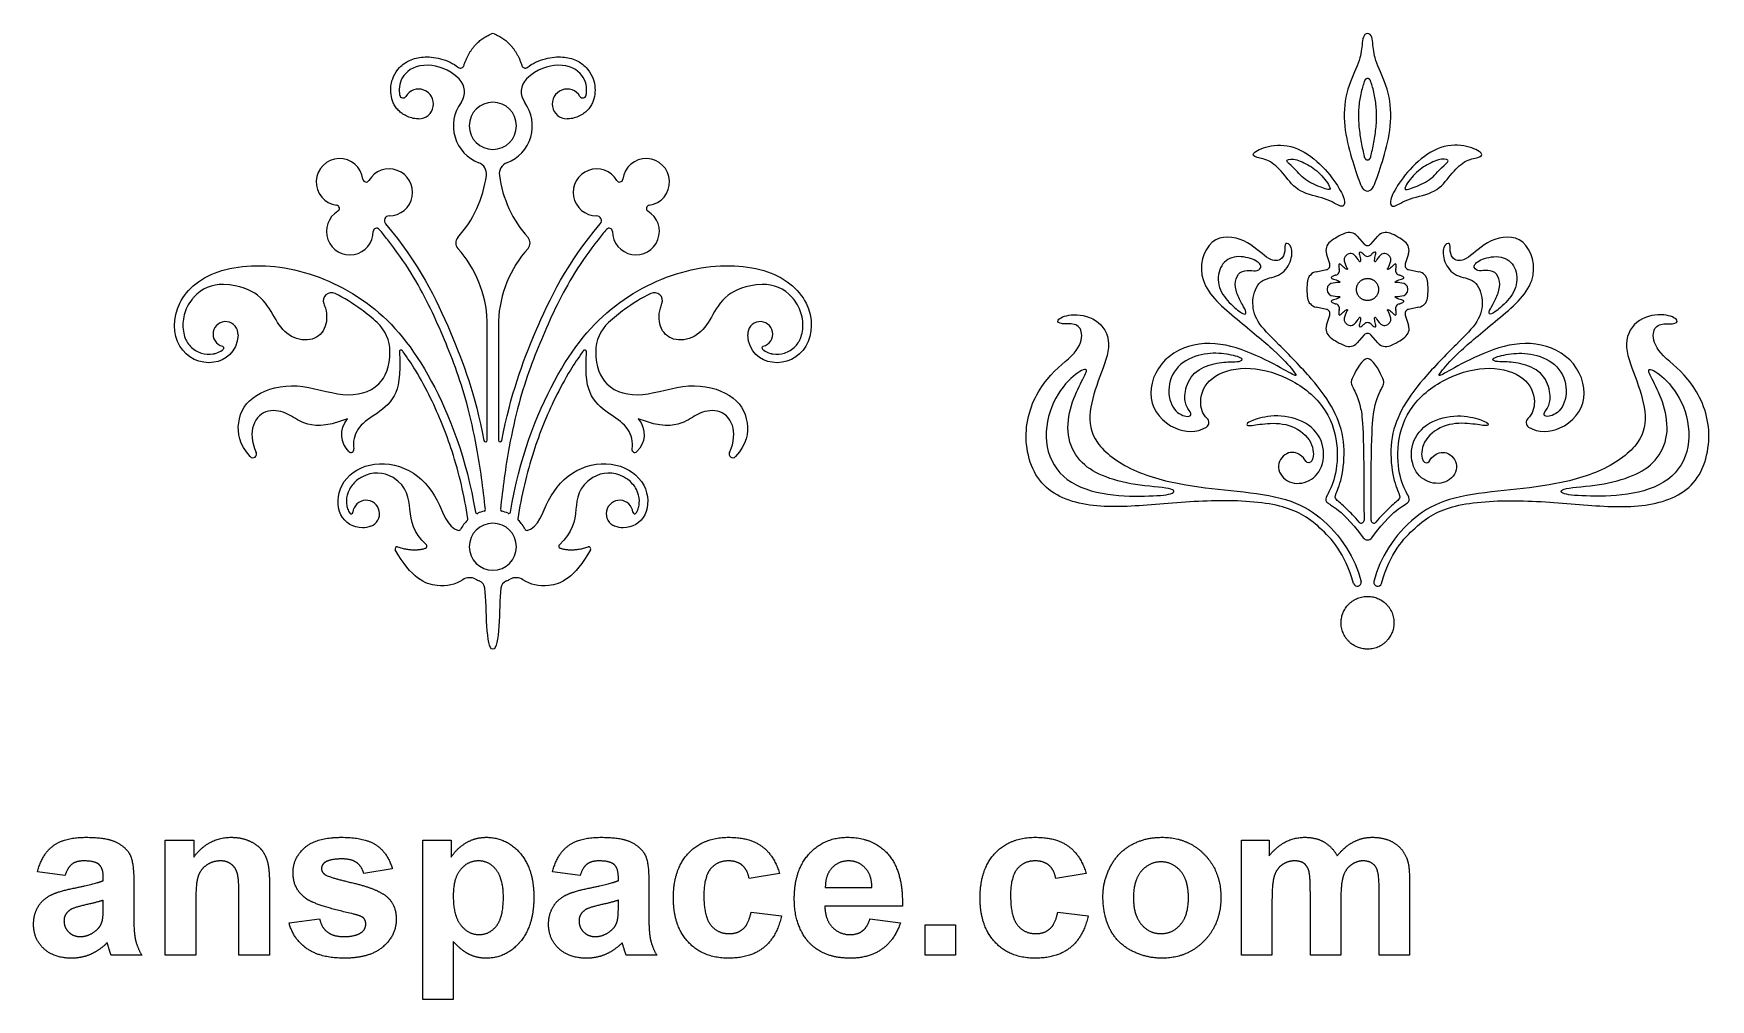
# Model space of a CAD drawing. Extents: x -103 to 101, y -110 to 99.
# Drawn here: x -0.6 to 52, y -110 to -79.7 of the extents above; entities that cross this region are included whole.
import ezdxf

# ---------------------------------------------------------------- set-up
doc = ezdxf.new("R2010")
doc.units = 0
doc.header["$MEASUREMENT"] = 0
doc.layers.add('LAYER_03', color=5, linetype='CONTINUOUS')

msp = doc.modelspace()

# ---------------------------------------------------------------- linework, layer by layer
at = {"layer": 'LAYER_03'}
for p, q in [((40.939, -86.046), (41.161, -86.296)), ((41.37, -86.296), (41.592, -86.046)), ((40.081, -86.919), (39.976, -86.602)), ((42.554, -86.602), (42.45, -86.919)), ((39.649, -87.168), (39.977, -87.1)), ((42.555, -87.1), (42.882, -87.168)), ((39.977, -88.348), (39.649, -88.28)), ((42.882, -88.28), (42.555, -88.348)), ((13.625, -92.458), (13.625, -88.713)), ((13.977, -88.713), (13.977, -92.458)), ((39.976, -88.846), (40.081, -88.528)), ((42.45, -88.528), (42.555, -88.846)), ((41.161, -89.152), (40.939, -89.401)), ((41.592, -89.401), (41.37, -89.152)), ((3.513, -108.633), (3.513, -105.022)), ((3.513, -105.022), (4.408, -105.022)), ((4.408, -105.022), (4.408, -105.549)), ((11.6, -110.022), (11.6, -105.022)), ((11.6, -105.022), (12.495, -105.022)), ((12.495, -105.022), (12.495, -105.549)), ((37.31, -108.633), (37.31, -105.022)), ((37.31, -105.022), (38.174, -105.022)), ((38.174, -105.022), (38.174, -105.512)), ((0.365, -106.133), (-0.499, -106.01)), ((1.569, -106.287), (1.569, -106.191)), ((2.526, -106.324), (2.526, -107.443)), ((10.643, -105.917), (9.748, -106.071)), ((16.538, -106.133), (15.674, -106.01)), ((17.742, -106.287), (17.742, -106.191)), ((18.699, -106.324), (18.699, -107.443)), ((22.803, -106.071), (21.847, -106.226)), ((32.433, -106.071), (31.476, -106.226)), ((42.587, -106.317), (42.587, -108.633)), ((5.828, -108.633), (5.828, -106.789)), ((6.785, -106.382), (6.785, -108.633)), ((24.24, -106.503), (25.705, -106.503)), ((38.266, -106.878), (38.266, -108.633)), ((39.47, -108.633), (39.47, -106.653)), ((41.631, -108.633), (41.631, -106.568)), ((1.569, -107.095), (1.569, -106.905)), ((4.47, -106.997), (4.47, -108.633)), ((17.742, -107.095), (17.742, -106.905)), ((21.908, -107.275), (22.865, -107.399)), ((26.661, -107.09), (24.223, -107.09)), ((31.538, -107.275), (32.495, -107.399)), ((40.427, -106.898), (40.427, -108.633)), ((7.402, -107.615), (8.359, -107.491)), ((25.643, -107.491), (26.6, -107.615)), ((27.371, -108.633), (27.371, -107.676)), ((27.371, -107.676), (28.328, -107.676)), ((28.328, -107.676), (28.328, -108.633)), ((12.557, -108.202), (12.557, -110.022)), ((2.773, -108.633), (1.816, -108.633)), ((4.47, -108.633), (3.513, -108.633)), ((6.785, -108.633), (5.828, -108.633)), ((18.945, -108.633), (17.989, -108.633)), ((28.328, -108.633), (27.371, -108.633)), ((38.266, -108.633), (37.31, -108.633)), ((40.427, -108.633), (39.47, -108.633)), ((42.587, -108.633), (41.631, -108.633)), ((12.557, -110.022), (11.6, -110.022))]:
    msp.add_line(p, q, dxfattribs=at)
for centre, radius, start, end in [((13.801, -79.791), 0.106, 67.7195, 112.2805), ((12.788, -80.665), 0.106, 233.5899, 342.0895), ((14.815, -80.665), 0.106, 197.9105, 306.4101), ((11.47, -81.898), 0.468, 270, 149.1886), ((12.343, -81.515), 0.568, 323.7726, 45.4196), ((15.26, -81.515), 0.568, 134.5804, 216.2274), ((16.132, -81.898), 0.468, 30.8114, 270), ((10.978, -81.604), 0.106, 191.7978, 329.1886), ((13.801, -82.584), 1.24, 143.7726, 249.1769), ((13.801, -82.584), 0.74, 90, 270), ((13.801, -82.584), 0.74, 270, 90), ((13.801, -82.584), 1.24, 290.8231, 36.2274), ((16.625, -81.604), 0.106, 210.8114, 348.2022), ((8.99, -84.349), 0.736, 6.8864, 262.511), ((18.613, -84.349), 0.736, 277.489, 173.1136), ((10.544, -84.674), 0.736, 269.9999, 149.4722), ((9.986, -83.662), 3.642, 318.1257, 352.473), ((13.228, -84.09), 0.372, 352.4729, 69.1769), ((14.374, -84.09), 0.372, 110.8231, 187.5271), ((17.616, -83.662), 3.642, 187.527, 221.8743), ((17.059, -84.674), 0.736, 30.5278, 270.0001), ((9.822, -84.248), 0.102, 186.8865, 329.4721), ((17.781, -84.248), 0.102, 210.5279, 353.1135), ((9.311, -85.899), 0.736, 120.9035, 359.8067), ((8.88, -85.18), 0.102, 300.9035, 82.511), ((18.292, -85.899), 0.736, 180.1933, 59.0965), ((18.722, -85.18), 0.102, 97.489, 239.0965), ((10.151, -85.902), 0.104, 39.9615, 179.8067), ((10.544, -85.561), 0.151, 90.0004, 219.9972), ((17.059, -85.561), 0.151, 320.0028, 89.9996), ((17.451, -85.902), 0.104, 0.1933, 140.0385), ((12.887, -86.262), 0.254, 138.1248, 221.8743), ((14.715, -86.262), 0.254, 318.1257, 41.8752), ((40.299, -86.495), 0.34, 128.1806, 198.2655), ((41.266, -87.724), 1.903, 111.8194, 128.1806), ((40.685, -86.273), 0.34, 41.7345, 111.8194), ((41.266, -86.201), 0.141, 222.0883, 317.9117), ((41.846, -86.273), 0.34, 68.1806, 138.2655), ((41.266, -87.724), 1.903, 51.8383, 68.1806), ((42.231, -86.495), 0.34, 341.7345, 51.8383), ((9.986, -88.863), 3.642, 2.3494, 41.8743), ((17.616, -88.863), 3.642, 138.1257, 177.6506), ((41.266, -86.539), 0.146, 221.2296, 318.7704), ((39.718, -87.502), 0.34, 101.7345, 171.8194), ((39.947, -86.963), 0.141, 282.0883, 17.9117), ((40.239, -87.131), 0.146, 281.2296, 18.7704), ((42.292, -87.131), 0.146, 161.2296, 258.7704), ((42.584, -86.963), 0.141, 162.0883, 257.9117), ((42.813, -87.502), 0.34, 8.1806, 78.2655), ((5.296, -88.747), 1.181, 87.8399, 138.5392), ((8.73, -88.077), 0.255, 63.2156, 200.6723), ((18.872, -88.077), 0.255, 339.3277, 116.7844), ((22.306, -88.747), 1.181, 41.4608, 92.1601), ((41.266, -87.724), 1.903, 171.8194, 188.1806), ((41.266, -87.724), 1.903, 351.8194, 8.1806), ((39.718, -87.946), 0.34, 188.1806, 258.2655), ((39.947, -88.485), 0.141, 342.0883, 77.9117), ((40.239, -88.316), 0.146, 341.2296, 78.7704), ((42.292, -88.316), 0.146, 101.2296, 198.7704), ((42.584, -88.485), 0.141, 102.0883, 197.9117), ((42.813, -87.946), 0.34, 281.7345, 351.8194), ((5.406, -89.126), 0.393, 356.6762, 256.1518), ((9.332, -89.675), 1.238, 360, 47.4173), ((18.27, -89.675), 1.238, 132.5827, 180), ((22.196, -89.126), 0.393, 283.8482, 183.3238), ((40.299, -88.952), 0.34, 161.7345, 231.8194), ((41.266, -88.909), 0.146, 41.2296, 138.7704), ((42.232, -88.952), 0.34, 308.1806, 18.2655), ((5.299, -89.559), 0.0529, 311.4939, 76.1518), ((22.303, -89.559), 0.0529, 103.8482, 228.5061), ((41.266, -87.724), 1.903, 231.8194, 248.1806), ((40.685, -89.175), 0.34, 248.1806, 318.2655), ((41.266, -89.246), 0.141, 42.0883, 137.9117), ((41.846, -89.175), 0.34, 221.7345, 291.8194), ((41.266, -87.724), 1.903, 291.8194, 308.1806), ((10.918, -89.681), 0.0529, 36.4686, 183.042), ((16.684, -89.681), 0.0529, 356.958, 143.5314), ((36.117, -91.9), 0.17, 302.0149, 48.0399), ((46.414, -91.9), 0.17, 131.9601, 237.9851), ((13.572, -92.458), 0.0529, 190.8824, 360), ((14.03, -92.458), 0.0529, 180, 349.1176), ((6.266, -92.89), 0.118, 222.5149, 25.6688), ((9.343, -92.75), 0.0912, 227.1389, 10.9002), ((18.259, -92.75), 0.0912, 169.0998, 312.8611), ((21.337, -92.89), 0.118, 154.3312, 317.4851), ((10.16, -94.452), 0.963, 58.3119, 118.3728), ((17.443, -94.452), 0.963, 61.6272, 121.6881), ((9.351, -94.716), 0.0529, 216.2755, 354.032), ((9.822, -94.766), 0.421, 290.2649, 174.032), ((13.304, -94.706), 0.0529, 189.3679, 294.3377), ((13.801, -95.804), 1.153, 103.8736, 114.3377), ((13.512, -94.634), 0.0529, 283.8736, 5.9948), ((14.09, -94.634), 0.0529, 174.0052, 256.1264), ((13.801, -95.804), 1.153, 65.6623, 76.1264), ((14.298, -94.706), 0.0529, 245.6623, 350.6321), ((17.781, -94.766), 0.421, 5.968, 249.7351), ((18.252, -94.716), 0.0529, 185.968, 323.7245), ((12.736, -95.239), 0.0529, 254.4127, 332.0672), ((13.801, -95.804), 1.153, 133.8478, 152.0672), ((12.966, -94.935), 0.0529, 313.8478, 8.6538), ((13.801, -95.804), 0.74, 90, 270), ((13.801, -95.804), 0.74, 270, 90), ((14.636, -94.935), 0.0529, 171.3462, 226.1522), ((13.801, -95.804), 1.153, 27.9328, 46.1522), ((14.866, -95.239), 0.0529, 207.9328, 285.5873), ((41.071, -94.976), 0.0851, 220.656, 0.1319), ((41.46, -94.976), 0.0851, 179.8681, 319.344), ((10.79, -95.87), 0.0619, 72.756, 209.4039), ((11.67, -95.788), 0.0619, 287.9021, 47.1174), ((15.932, -95.788), 0.0619, 132.8826, 252.0979), ((16.812, -95.87), 0.0619, 330.5961, 107.244), ((41.266, -95.42), 0.17, 216.1898, 323.8102), ((13.076, -97.165), 0.39, 61.9466, 124.0568), ((13.801, -95.804), 1.153, 241.9458, 248.2145), ((13.268, -97.138), 0.284, 6.1558, 68.2145), ((14.334, -97.138), 0.284, 111.7855, 173.8442), ((13.801, -95.804), 1.153, 291.7855, 298.0542), ((14.527, -97.165), 0.39, 55.9432, 118.0534), ((40.945, -96.925), 0.12, 196.5784, 12.8716), ((41.586, -96.925), 0.12, 167.1284, 343.4216)]:
    msp.add_arc(centre, radius, start, end, dxfattribs=at)
for points, degree in [([(12.888, -80.698), (13.129, -79.952), (13.761, -79.693)], 2), ([(13.841, -79.693), (14.473, -79.952), (14.714, -80.698)], 2), ([(41.266, -79.685), (41.128, -79.685), (41.095, -80.058), (41.041, -80.552), (40.594, -81.4), (40.478, -82.464), (40.729, -83.499), (41.004, -84.359), (41.138, -84.634), (41.266, -84.634)], 3), ([(41.266, -84.634), (41.393, -84.634), (41.527, -84.359), (41.802, -83.499), (42.053, -82.464), (41.937, -81.4), (41.49, -80.552), (41.436, -80.058), (41.403, -79.685), (41.266, -79.685)], 3), ([(40.323, -84.462), (40.191, -84.254), (39.806, -83.757), (38.967, -83.161), (38.092, -83.189), (37.589, -83.468), (37.747, -83.58), (38.222, -83.655), (38.66, -84.111), (39.088, -84.707), (39.983, -84.838), (40.486, -85.192), (40.597, -85.005), (40.455, -84.67), (40.323, -84.462)], 3), ([(42.208, -84.462), (42.34, -84.254), (42.725, -83.757), (43.564, -83.161), (44.439, -83.189), (44.943, -83.468), (44.784, -83.58), (44.309, -83.655), (43.871, -84.111), (43.443, -84.707), (42.548, -84.838), (42.045, -85.192), (41.934, -85.005), (42.076, -84.67), (42.208, -84.462)], 3), ([(39.827, -84.152), (39.691, -84.006), (39.396, -83.781), (38.902, -83.586), (38.641, -83.673), (38.93, -83.85), (39.277, -84.314), (39.88, -84.54), (40.207, -84.656), (39.962, -84.298), (39.827, -84.152)], 3), ([(42.704, -84.152), (42.84, -84.006), (43.135, -83.781), (43.629, -83.586), (43.89, -83.673), (43.601, -83.85), (43.254, -84.314), (42.651, -84.54), (42.324, -84.656), (42.569, -84.298), (42.704, -84.152)], 3), ([(37.563, -87.127), (37.469, -87.123), (37.238, -87.146), (37.087, -87.464), (37.139, -87.834), (37.348, -88.221), (37.481, -88.458), (37.405, -88.545), (36.983, -88.221), (36.538, -87.684), (36.584, -86.982), (37.035, -86.626), (37.718, -86.753), (37.995, -87.002), (37.804, -87.169), (37.658, -87.131), (37.563, -87.127)], 3), ([(44.968, -87.127), (45.062, -87.123), (45.293, -87.146), (45.444, -87.464), (45.392, -87.834), (45.183, -88.221), (45.05, -88.458), (45.126, -88.545), (45.548, -88.221), (45.993, -87.684), (45.947, -86.982), (45.496, -86.626), (44.813, -86.753), (44.536, -87.002), (44.727, -87.169), (44.873, -87.131), (44.968, -87.127)], 3), ([(36.94, -89.998), (36.798, -90.003), (36.384, -90.032), (35.698, -90.346), (35.492, -91.045), (35.57, -91.43), (35.763, -91.623), (35.677, -91.759), (35.149, -91.587), (34.935, -90.788), (35.313, -90.003), (36.17, -89.696), (36.855, -89.739), (37.426, -89.889), (37.24, -90.003), (37.083, -89.993), (36.94, -89.998)], 3), ([(45.591, -89.998), (45.733, -90.003), (46.147, -90.032), (46.833, -90.346), (47.04, -91.045), (46.961, -91.43), (46.768, -91.623), (46.854, -91.759), (47.382, -91.587), (47.596, -90.788), (47.218, -90.003), (46.362, -89.696), (45.676, -89.739), (45.105, -89.889), (45.291, -90.003), (45.448, -89.993), (45.591, -89.998)], 3), ([(32.289, -90.613), (32.187, -90.811), (31.934, -91.33), (31.779, -92.323), (32.187, -93.15), (32.89, -93.594), (33.938, -93.884), (35.24, -93.957), (35.219, -94.163), (34.363, -94.227), (32.912, -94.206), (31.581, -93.697), (31.05, -92.538), (31.332, -91.181), (32.069, -90.347), (32.545, -90.141), (32.391, -90.415), (32.289, -90.613)], 3), ([(50.242, -90.613), (50.344, -90.811), (50.597, -91.33), (50.752, -92.323), (50.344, -93.15), (49.641, -93.594), (48.594, -93.884), (47.291, -93.957), (47.312, -94.163), (48.168, -94.227), (49.619, -94.206), (50.951, -93.697), (51.481, -92.538), (51.199, -91.181), (50.462, -90.347), (49.986, -90.141), (50.14, -90.415), (50.242, -90.613)], 3), ([(9.281, -92.817), (9.006, -92.561), (8.97, -92.114), (9.236, -91.782)], 3), ([(18.367, -91.782), (18.633, -92.114), (18.597, -92.561), (18.321, -92.817)], 3), ([(37.682, -91.832), (37.822, -91.78), (38.291, -91.63), (39.275, -91.793), (39.917, -92.428), (39.902, -93.357), (39.386, -93.843), (38.695, -93.827), (38.335, -93.236), (38.779, -92.745), (39.259, -92.939), (39.344, -93.225), (39.608, -93.117), (39.538, -92.412), (38.81, -91.909), (37.982, -91.925), (37.486, -92.033), (37.455, -91.94), (37.543, -91.883), (37.682, -91.832)], 3), ([(44.849, -91.832), (44.709, -91.78), (44.24, -91.63), (43.256, -91.793), (42.614, -92.428), (42.629, -93.357), (43.145, -93.843), (43.836, -93.827), (44.196, -93.236), (43.752, -92.745), (43.272, -92.939), (43.187, -93.225), (42.923, -93.117), (42.993, -92.412), (43.721, -91.909), (44.549, -91.925), (45.045, -92.033), (45.076, -91.94), (44.988, -91.883), (44.849, -91.832)], 3), ([(10.809, -95.811), (11.314, -95.968), (11.69, -95.847)], 2), ([(15.913, -95.847), (16.288, -95.968), (16.794, -95.811)], 2), ([(13.801, -99.02), (13.572, -99.02), (13.617, -97.727), (13.55, -97.107)], 3), ([(14.052, -97.107), (13.986, -97.727), (14.031, -99.02), (13.801, -99.02)], 3), ([(-0.499, -106.01), (-0.356, -105.459), (-0.005, -105.194)], 2), ([(-0.005, -105.194), (0.345, -104.929), (1.035, -104.929)], 2), ([(1.035, -104.929), (1.662, -104.929), (1.969, -105.081)], 2), ([(1.969, -105.081), (2.275, -105.233), (2.401, -105.466)], 2), ([(4.408, -105.549), (4.876, -104.929), (5.585, -104.929)], 2), ([(5.585, -104.929), (5.898, -104.929), (6.156, -105.044)], 2), ([(6.156, -105.044), (6.415, -105.158), (6.548, -105.335)], 2), ([(7.526, -106.047), (7.526, -105.574), (7.896, -105.252)], 2), ([(7.896, -105.252), (8.267, -104.929), (9.045, -104.929)], 2), ([(9.045, -104.929), (9.786, -104.929), (10.147, -105.179)], 2), ([(10.147, -105.179), (10.507, -105.429), (10.643, -105.917)], 2), ([(12.495, -105.549), (12.666, -105.279), (12.957, -105.104)], 2), ([(12.957, -105.104), (13.249, -104.929), (13.603, -104.929)], 2), ([(13.603, -104.929), (14.223, -104.929), (14.655, -105.425)], 2), ([(15.674, -106.01), (15.817, -105.459), (16.167, -105.194)], 2), ([(16.167, -105.194), (16.518, -104.929), (17.208, -104.929)], 2), ([(17.208, -104.929), (17.835, -104.929), (18.141, -105.081)], 2), ([(18.141, -105.081), (18.448, -105.233), (18.573, -105.466)], 2), ([(19.939, -105.43), (20.408, -104.929), (21.208, -104.929)], 2), ([(21.208, -104.929), (21.862, -104.929), (22.248, -105.212)], 2), ([(22.248, -105.212), (22.635, -105.494), (22.803, -106.071)], 2), ([(23.739, -105.441), (24.211, -104.929), (24.933, -104.929)], 2), ([(24.933, -104.929), (25.744, -104.929), (26.213, -105.461)], 2), ([(29.569, -105.43), (30.038, -104.929), (30.837, -104.929)], 2), ([(30.837, -104.929), (31.492, -104.929), (31.878, -105.212)], 2), ([(31.878, -105.212), (32.264, -105.494), (32.433, -106.071)], 2), ([(33.191, -105.85), (33.424, -105.402), (33.852, -105.165)], 2), ([(33.852, -105.165), (34.279, -104.929), (34.806, -104.929)], 2), ([(34.806, -104.929), (35.621, -104.929), (36.141, -105.465)], 2), ([(38.174, -105.512), (38.645, -104.929), (39.297, -104.929)], 2), ([(39.297, -104.929), (39.643, -104.929), (39.897, -105.074)], 2), ([(39.897, -105.074), (40.152, -105.219), (40.315, -105.512)], 2), ([(40.315, -105.512), (40.551, -105.219), (40.825, -105.074)], 2), ([(40.825, -105.074), (41.099, -104.929), (41.41, -104.929)], 2), ([(41.41, -104.929), (41.806, -104.929), (42.08, -105.091)], 2), ([(42.08, -105.091), (42.354, -105.253), (42.489, -105.567)], 2), ([(0.583, -105.773), (0.449, -105.876), (0.365, -106.133)], 2), ([(0.957, -105.67), (0.717, -105.67), (0.583, -105.773)], 2), ([(1.441, -105.79), (1.313, -105.67), (0.957, -105.67)], 2), ([(1.569, -106.191), (1.569, -105.909), (1.441, -105.79)], 2), ([(2.401, -105.466), (2.526, -105.7), (2.526, -106.324)], 2), ([(4.808, -105.806), (4.614, -105.942), (4.542, -106.167)], 2), ([(5.246, -105.67), (5.002, -105.67), (4.808, -105.806)], 2), ([(5.572, -105.765), (5.437, -105.67), (5.246, -105.67)], 2), ([(5.768, -106.032), (5.708, -105.861), (5.572, -105.765)], 2), ([(6.548, -105.335), (6.681, -105.512), (6.733, -105.738)], 2), ([(6.733, -105.738), (6.785, -105.963), (6.785, -106.382)], 2), ([(8.529, -105.715), (8.421, -105.792), (8.421, -105.913)], 2), ([(9.069, -105.608), (8.692, -105.608), (8.529, -105.715)], 2), ([(9.529, -105.728), (9.368, -105.608), (9.069, -105.608)], 2), ([(9.748, -106.071), (9.69, -105.847), (9.529, -105.728)], 2), ([(13.354, -105.67), (13.01, -105.67), (12.783, -105.947)], 2), ([(13.907, -105.952), (13.684, -105.67), (13.354, -105.67)], 2), ([(14.655, -105.425), (15.087, -105.921), (15.087, -106.807)], 2), ([(16.756, -105.773), (16.621, -105.876), (16.538, -106.133)], 2), ([(17.13, -105.67), (16.89, -105.67), (16.756, -105.773)], 2), ([(17.614, -105.79), (17.486, -105.67), (17.13, -105.67)], 2), ([(17.742, -106.191), (17.742, -105.909), (17.614, -105.79)], 2), ([(18.573, -105.466), (18.699, -105.7), (18.699, -106.324)], 2), ([(19.47, -106.831), (19.47, -105.932), (19.939, -105.43)], 2), ([(21.201, -105.67), (20.847, -105.67), (20.637, -105.921)], 2), ([(21.633, -105.81), (21.467, -105.67), (21.201, -105.67)], 2), ([(21.847, -106.226), (21.799, -105.949), (21.633, -105.81)], 2), ([(23.266, -106.855), (23.266, -105.952), (23.739, -105.441)], 2), ([(24.976, -105.67), (24.655, -105.67), (24.446, -105.894)], 2), ([(25.485, -105.883), (25.276, -105.67), (24.976, -105.67)], 2), ([(26.213, -105.461), (26.682, -105.993), (26.661, -107.09)], 2), ([(29.1, -106.831), (29.1, -105.932), (29.569, -105.43)], 2), ([(30.831, -105.67), (30.477, -105.67), (30.267, -105.921)], 2), ([(31.263, -105.81), (31.096, -105.67), (30.831, -105.67)], 2), ([(31.476, -106.226), (31.429, -105.949), (31.263, -105.81)], 2), ([(34.78, -105.701), (34.414, -105.701), (34.164, -105.991)], 2), ([(35.395, -105.991), (35.147, -105.701), (34.78, -105.701)], 2), ([(36.141, -105.465), (36.661, -106), (36.661, -106.817)], 2), ([(38.59, -105.789), (38.416, -105.908), (38.341, -106.133)], 2), ([(38.98, -105.67), (38.763, -105.67), (38.59, -105.789)], 2), ([(39.265, -105.745), (39.16, -105.67), (38.98, -105.67)], 2), ([(39.42, -105.973), (39.37, -105.82), (39.265, -105.745)], 2), ([(40.757, -105.793), (40.582, -105.915), (40.504, -106.151)], 2), ([(41.13, -105.67), (40.931, -105.67), (40.757, -105.793)], 2), ([(41.533, -105.874), (41.402, -105.67), (41.13, -105.67)], 2), ([(42.489, -105.567), (42.587, -105.799), (42.587, -106.317)], 2), ([(0.662, -106.522), (1.317, -106.396), (1.569, -106.287)], 2), ([(4.542, -106.167), (4.47, -106.391), (4.47, -106.997)], 2), ([(5.828, -106.789), (5.828, -106.204), (5.768, -106.032)], 2), ([(7.954, -106.866), (7.526, -106.571), (7.526, -106.047)], 2), ([(8.421, -105.913), (8.421, -106.016), (8.516, -106.089)], 2), ([(8.516, -106.089), (8.644, -106.186), (9.405, -106.362)], 2), ([(9.405, -106.362), (10.166, -106.539), (10.468, -106.792)], 2), ([(12.783, -105.947), (12.557, -106.224), (12.557, -106.767)], 2), ([(14.131, -106.816), (14.131, -106.234), (13.907, -105.952)], 2), ([(16.835, -106.522), (17.489, -106.396), (17.742, -106.287)], 2), ([(20.637, -105.921), (20.427, -106.172), (20.427, -106.76)], 2), ([(24.446, -105.894), (24.237, -106.119), (24.24, -106.503)], 2), ([(25.705, -106.503), (25.694, -106.095), (25.485, -105.883)], 2), ([(30.267, -105.921), (30.057, -106.172), (30.057, -106.76)], 2), ([(32.958, -106.776), (32.958, -106.298), (33.191, -105.85)], 2), ([(34.164, -105.991), (33.915, -106.282), (33.915, -106.828)], 2), ([(35.643, -106.821), (35.643, -106.282), (35.395, -105.991)], 2), ([(38.341, -106.133), (38.266, -106.357), (38.266, -106.878)], 2), ([(39.47, -106.653), (39.47, -106.126), (39.42, -105.973)], 2), ([(40.504, -106.151), (40.427, -106.388), (40.427, -106.898)], 2), ([(41.631, -106.568), (41.631, -106.031), (41.533, -105.874)], 2), ([(-0.48, -107.112), (-0.337, -106.872), (-0.08, -106.745)], 2), ([(-0.08, -106.745), (0.178, -106.617), (0.662, -106.522)], 2), ([(9.421, -107.338), (8.264, -107.078), (7.954, -106.866)], 2), ([(10.468, -106.792), (10.766, -107.048), (10.766, -107.507)], 2), ([(12.557, -106.767), (12.557, -107.39), (12.793, -107.687)], 2), ([(13.914, -107.712), (14.131, -107.439), (14.131, -106.816)], 2), ([(15.087, -106.807), (15.087, -107.717), (14.652, -108.221)], 2), ([(15.693, -107.112), (15.836, -106.872), (16.093, -106.745)], 2), ([(16.093, -106.745), (16.35, -106.617), (16.835, -106.522)], 2), ([(19.939, -108.223), (19.47, -107.72), (19.47, -106.831)], 2), ([(20.427, -106.76), (20.427, -107.414), (20.642, -107.684)], 2), ([(23.625, -108.107), (23.266, -107.611), (23.266, -106.855)], 2), ([(29.569, -108.223), (29.1, -107.72), (29.1, -106.831)], 2), ([(30.057, -106.76), (30.057, -107.414), (30.272, -107.684)], 2), ([(33.191, -107.838), (32.958, -107.402), (32.958, -106.776)], 2), ([(33.915, -106.828), (33.915, -107.373), (34.164, -107.664)], 2), ([(35.395, -107.664), (35.643, -107.373), (35.643, -106.821)], 2), ([(36.661, -106.817), (36.661, -107.642), (36.136, -108.184)], 2), ([(-0.622, -107.658), (-0.622, -107.352), (-0.48, -107.112)], 2), ([(0.514, -107.217), (0.334, -107.35), (0.334, -107.554)], 2), ([(1.012, -107.051), (0.631, -107.136), (0.514, -107.217)], 2), ([(1.569, -106.905), (1.393, -106.966), (1.012, -107.051)], 2), ([(1.533, -107.561), (1.569, -107.438), (1.569, -107.095)], 2), ([(9.742, -107.466), (9.67, -107.397), (9.421, -107.338)], 2), ([(15.55, -107.658), (15.55, -107.352), (15.693, -107.112)], 2), ([(16.687, -107.217), (16.507, -107.35), (16.507, -107.554)], 2), ([(17.185, -107.051), (16.804, -107.136), (16.687, -107.217)], 2), ([(17.742, -106.905), (17.566, -106.966), (17.185, -107.051)], 2), ([(17.706, -107.561), (17.742, -107.438), (17.742, -107.095)], 2), ([(21.664, -107.801), (21.837, -107.648), (21.908, -107.275)], 2), ([(22.865, -107.399), (22.72, -108.055), (22.306, -108.391)], 2), ([(24.223, -107.09), (24.234, -107.514), (24.459, -107.749)], 2), ([(31.294, -107.801), (31.467, -107.648), (31.538, -107.275)], 2), ([(32.495, -107.399), (32.349, -108.055), (31.936, -108.391)], 2), ([(-0.302, -108.423), (-0.622, -108.12), (-0.622, -107.658)], 2), ([(0.334, -107.554), (0.334, -107.754), (0.478, -107.901)], 2), ([(0.478, -107.901), (0.621, -108.047), (0.843, -108.047)], 2), ([(0.843, -108.047), (1.09, -108.047), (1.315, -107.877)], 2), ([(1.315, -107.877), (1.481, -107.748), (1.533, -107.561)], 2), ([(2.526, -107.443), (2.526, -107.92), (2.578, -108.147)], 2), ([(7.963, -108.427), (7.534, -108.128), (7.402, -107.615)], 2), ([(8.359, -107.491), (8.42, -107.764), (8.607, -107.905)], 2), ([(8.607, -107.905), (8.793, -108.047), (9.128, -108.047)], 2), ([(9.128, -108.047), (9.498, -108.047), (9.684, -107.908)], 2), ([(9.684, -107.908), (9.81, -107.811), (9.81, -107.649)], 2), ([(9.81, -107.649), (9.81, -107.538), (9.742, -107.466)], 2), ([(10.766, -107.507), (10.766, -108.007), (10.353, -108.366)], 2), ([(12.793, -107.687), (13.03, -107.985), (13.37, -107.985)], 2), ([(13.37, -107.985), (13.697, -107.985), (13.914, -107.712)], 2), ([(15.871, -108.423), (15.55, -108.12), (15.55, -107.658)], 2), ([(16.507, -107.554), (16.507, -107.754), (16.65, -107.901)], 2), ([(16.65, -107.901), (16.794, -108.047), (17.015, -108.047)], 2), ([(17.015, -108.047), (17.263, -108.047), (17.488, -107.877)], 2), ([(17.488, -107.877), (17.654, -107.748), (17.706, -107.561)], 2), ([(18.699, -107.443), (18.699, -107.92), (18.751, -108.147)], 2), ([(20.642, -107.684), (20.858, -107.954), (21.22, -107.954)], 2), ([(21.22, -107.954), (21.491, -107.954), (21.664, -107.801)], 2), ([(24.459, -107.749), (24.685, -107.985), (25.022, -107.985)], 2), ([(25.022, -107.985), (25.251, -107.985), (25.407, -107.868)], 2), ([(25.407, -107.868), (25.563, -107.751), (25.643, -107.491)], 2), ([(26.6, -107.615), (26.416, -108.158), (26.018, -108.442)], 2), ([(30.272, -107.684), (30.487, -107.954), (30.85, -107.954)], 2), ([(30.85, -107.954), (31.121, -107.954), (31.294, -107.801)], 2), ([(33.872, -108.5), (33.424, -108.274), (33.191, -107.838)], 2), ([(34.164, -107.664), (34.414, -107.954), (34.78, -107.954)], 2), ([(34.78, -107.954), (35.147, -107.954), (35.395, -107.664)], 2), ([(0.574, -108.726), (0.018, -108.726), (-0.302, -108.423)], 2), ([(1.69, -108.242), (1.446, -108.484), (1.168, -108.605)], 2), ([(1.724, -108.353), (1.701, -108.269), (1.69, -108.242)], 2), ([(1.816, -108.633), (1.779, -108.539), (1.724, -108.353)], 2), ([(2.578, -108.147), (2.63, -108.374), (2.773, -108.633)], 2), ([(9.128, -108.726), (8.392, -108.726), (7.963, -108.427)], 2), ([(10.353, -108.366), (9.939, -108.726), (9.128, -108.726)], 2), ([(13.061, -108.608), (12.821, -108.489), (12.557, -108.202)], 2), ([(14.652, -108.221), (14.216, -108.726), (13.596, -108.726)], 2), ([(16.747, -108.726), (16.191, -108.726), (15.871, -108.423)], 2), ([(17.863, -108.242), (17.619, -108.484), (17.341, -108.605)], 2), ([(17.897, -108.353), (17.873, -108.269), (17.863, -108.242)], 2), ([(17.989, -108.633), (17.951, -108.539), (17.897, -108.353)], 2), ([(18.751, -108.147), (18.803, -108.374), (18.945, -108.633)], 2), ([(21.198, -108.726), (20.409, -108.726), (19.939, -108.223)], 2), ([(22.306, -108.391), (21.893, -108.726), (21.198, -108.726)], 2), ([(25.023, -108.726), (24.079, -108.726), (23.625, -108.107)], 2), ([(26.018, -108.442), (25.621, -108.726), (25.023, -108.726)], 2), ([(30.828, -108.726), (30.038, -108.726), (29.569, -108.223)], 2), ([(31.936, -108.391), (31.523, -108.726), (30.828, -108.726)], 2), ([(36.136, -108.184), (35.611, -108.726), (34.813, -108.726)], 2), ([(1.168, -108.605), (0.89, -108.726), (0.574, -108.726)], 2), ([(13.596, -108.726), (13.301, -108.726), (13.061, -108.608)], 2), ([(17.341, -108.605), (17.063, -108.726), (16.747, -108.726)], 2), ([(34.813, -108.726), (34.32, -108.726), (33.872, -108.5)], 2)]:
    msp.add_open_spline(points, degree=degree, dxfattribs=at)
for points, knots in [([(11.47, -82.366), (11.446, -82.366), (11.356, -82.362), (11.21, -82.332), (11.063, -82.267), (10.94, -82.191), (10.836, -82.104), (10.741, -81.99), (10.649, -81.826), (10.591, -81.6), (10.589, -81.313), (10.673, -81.016), (10.867, -80.729), (11.188, -80.498), (11.548, -80.414), (11.879, -80.419), (12.167, -80.469), (12.459, -80.577), (12.641, -80.688), (12.725, -80.75)], [1394.169706, 1394.169706, 1394.169706, 1394.169706, 1394.210914, 1394.322909, 1394.422539, 1394.482409, 1394.568819, 1394.652452, 1394.733516, 1394.888361, 1395.045865, 1395.218337, 1395.408621, 1395.626492, 1395.880139, 1396.025819, 1396.190883, 1396.375488, 1396.552902, 1396.552902, 1396.552902, 1396.552902]), ([(14.878, -80.75), (14.961, -80.688), (15.144, -80.577), (15.435, -80.469), (15.723, -80.419), (16.055, -80.414), (16.414, -80.498), (16.736, -80.729), (16.929, -81.016), (17.013, -81.313), (17.012, -81.6), (16.954, -81.826), (16.861, -81.99), (16.766, -82.104), (16.662, -82.191), (16.54, -82.267), (16.393, -82.332), (16.247, -82.362), (16.157, -82.366), (16.132, -82.366)], [1398.537829, 1398.537829, 1398.537829, 1398.537829, 1398.715243, 1398.899848, 1399.064912, 1399.210591, 1399.464239, 1399.68211, 1399.872394, 1400.044866, 1400.20237, 1400.357215, 1400.438279, 1400.521912, 1400.608322, 1400.668192, 1400.767822, 1400.879816, 1400.921025, 1400.921025, 1400.921025, 1400.921025]), ([(12.741, -81.111), (12.417, -80.791), (11.554, -80.559), (10.904, -80.976), (10.838, -81.412), (10.87, -81.606), (10.874, -81.626)], [1391.424558, 1391.424558, 1391.424558, 1391.424558, 1391.806775, 1392.332317, 1392.857858, 1392.917532, 1392.917532, 1392.917532, 1392.917532]), ([(16.728, -81.626), (16.732, -81.606), (16.765, -81.412), (16.698, -80.976), (16.049, -80.559), (15.186, -80.791), (14.861, -81.111)], [1402.173199, 1402.173199, 1402.173199, 1402.173199, 1402.232873, 1402.758414, 1403.283956, 1403.666173, 1403.666173, 1403.666173, 1403.666173]), ([(41.163, -81.191), (41.144, -81.251), (41.104, -81.381), (41.032, -81.652), (40.99, -81.951), (40.978, -82.258), (40.988, -82.582), (41.031, -82.904), (41.09, -83.22), (41.128, -83.406), (41.152, -83.514), (41.158, -83.545)], [28.611676, 28.611676, 28.611676, 28.611676, 28.740126, 28.886253, 29.174713, 29.330722, 29.487546, 29.806977, 29.966878, 30.123949, 30.186262, 30.186262, 30.186262, 30.186262]), ([(41.373, -83.545), (41.379, -83.514), (41.403, -83.406), (41.441, -83.22), (41.5, -82.904), (41.543, -82.582), (41.553, -82.258), (41.541, -81.951), (41.499, -81.652), (41.427, -81.381), (41.387, -81.251), (41.368, -81.191)], [30.441697, 30.441697, 30.441697, 30.441697, 30.50401, 30.661081, 30.820982, 31.140413, 31.297237, 31.453246, 31.741706, 31.887833, 32.016283, 32.016283, 32.016283, 32.016283]), ([(10.428, -85.658), (11.491, -86.925), (12.461, -88.918), (13.239, -91.005), (13.52, -92.468)], [1528.647021, 1528.647021, 1528.647021, 1528.647021, 1530.312899, 1531.777559, 1531.777559, 1531.777559, 1531.777559]), ([(14.082, -92.468), (14.364, -91.005), (15.142, -88.918), (16.112, -86.925), (17.174, -85.658)], [1410.792339, 1410.792339, 1410.792339, 1410.792339, 1412.256999, 1413.922877, 1413.922877, 1413.922877, 1413.922877]), ([(13.565, -94.628), (13.496, -93.97), (13.346, -92.851), (13.018, -91.365), (12.649, -90.203), (12.232, -89.176), (11.789, -88.178), (11.229, -87.159), (10.681, -86.385), (10.322, -85.943), (10.231, -85.835)], [1517.248884, 1517.248884, 1517.248884, 1517.248884, 1518.375816, 1519.16988, 1519.83825, 1520.449403, 1521.055858, 1521.697547, 1522.426029, 1522.66725, 1522.66725, 1522.66725, 1522.66725]), ([(17.371, -85.835), (17.28, -85.943), (16.921, -86.385), (16.374, -87.159), (15.814, -88.178), (15.371, -89.176), (14.954, -90.203), (14.585, -91.365), (14.256, -92.851), (14.107, -93.97), (14.038, -94.628)], [1419.902648, 1419.902648, 1419.902648, 1419.902648, 1420.143869, 1420.872351, 1421.51404, 1422.120495, 1422.731648, 1423.400018, 1424.194082, 1425.321014, 1425.321014, 1425.321014, 1425.321014]), ([(41.007, -95.032), (40.852, -94.852), (40.535, -94.532), (40.23, -94.292), (40.242, -94.207), (40.501, -93.616), (40.575, -92.463), (40.253, -91.515), (39.585, -90.573), (38.393, -89.359), (37.752, -88.739), (37.604, -88.07), (37.848, -87.369), (38.528, -87.348), (38.889, -86.859), (38.92, -86.339), (38.644, -86.211), (38.697, -86.519), (38.57, -86.838), (38.135, -86.827), (37.476, -86.105), (36.266, -85.957), (35.799, -87.507), (37.202, -88.688), (38.423, -89.685), (38.987, -90.329), (39.077, -90.5), (38.665, -90.239), (37.477, -89.625), (36.158, -89.282), (34.779, -89.786), (34.226, -91.198), (35.085, -92.189), (35.906, -92.232), (36.207, -92.044)], [558.624339, 558.624339, 558.624339, 558.624339, 558.990016, 559.541816, 560.093616, 560.645416, 561.197216, 561.749016, 562.300816, 562.852616, 563.404416, 563.956216, 564.508016, 565.059816, 565.611617, 566.163417, 566.715217, 567.267017, 567.818817, 568.370617, 568.922417, 569.474217, 570.026017, 570.577817, 571.129617, 571.681417, 572.233217, 572.785017, 573.336817, 573.888617, 574.440417, 574.992217, 575.544017, 575.992811, 575.992811, 575.992811, 575.992811]), ([(46.324, -92.044), (46.625, -92.232), (47.446, -92.189), (48.305, -91.198), (47.752, -89.786), (46.373, -89.282), (45.054, -89.625), (43.866, -90.239), (43.454, -90.5), (43.544, -90.329), (44.108, -89.685), (45.329, -88.688), (46.732, -87.507), (46.265, -85.957), (45.055, -86.105), (44.396, -86.827), (43.961, -86.838), (43.834, -86.519), (43.887, -86.211), (43.611, -86.339), (43.642, -86.859), (44.003, -87.348), (44.683, -87.369), (44.927, -88.07), (44.779, -88.739), (44.138, -89.359), (42.946, -90.573), (42.278, -91.515), (41.956, -92.463), (42.03, -93.616), (42.289, -94.207), (42.301, -94.292), (41.996, -94.532), (41.679, -94.852), (41.524, -95.032)], [589.05354, 589.05354, 589.05354, 589.05354, 589.502334, 590.054134, 590.605934, 591.157734, 591.709534, 592.261334, 592.813134, 593.364934, 593.916734, 594.468534, 595.020334, 595.572134, 596.123934, 596.675734, 597.227534, 597.779334, 598.331134, 598.882934, 599.434735, 599.986535, 600.538335, 601.090135, 601.641935, 602.193735, 602.745535, 603.297335, 603.849135, 604.400935, 604.952735, 605.504535, 606.056335, 606.422012, 606.422012, 606.422012, 606.422012]), ([(40.631, -86.625), (40.508, -86.696), (40.533, -86.911), (40.67, -87.102), (40.586, -87.095), (40.438, -86.947), (40.364, -86.893), (40.355, -86.994), (40.373, -87.072), (40.377, -87.085)], [123.1577217, 123.1577217, 123.1577217, 123.1577217, 123.3073261, 123.4569306, 123.6065351, 123.7561395, 123.905744, 124.0553485, 124.0820908, 124.0820908, 124.0820908, 124.0820908]), ([(41.156, -86.635), (41.147, -86.625), (41.089, -86.57), (40.997, -86.527), (41.006, -86.618), (41.06, -86.821), (41.025, -86.897), (40.928, -86.684), (40.754, -86.554), (40.631, -86.625)], [122.2333525, 122.2333525, 122.2333525, 122.2333525, 122.2600949, 122.4096993, 122.5593038, 122.7089083, 122.8585127, 123.0081172, 123.1577217, 123.1577217, 123.1577217, 123.1577217]), ([(41.9, -86.625), (41.777, -86.554), (41.603, -86.684), (41.506, -86.897), (41.471, -86.821), (41.525, -86.618), (41.534, -86.527), (41.442, -86.57), (41.384, -86.625), (41.375, -86.635)], [121.1387426, 121.1387426, 121.1387426, 121.1387426, 121.2883471, 121.4379516, 121.587556, 121.7371605, 121.886765, 122.0363694, 122.0631118, 122.0631118, 122.0631118, 122.0631118]), ([(42.154, -87.085), (42.158, -87.072), (42.176, -86.994), (42.167, -86.893), (42.093, -86.947), (41.945, -87.095), (41.861, -87.102), (41.998, -86.911), (42.023, -86.696), (41.9, -86.625)], [120.2143735, 120.2143735, 120.2143735, 120.2143735, 120.2411158, 120.3907203, 120.5403248, 120.6899292, 120.8395337, 120.9891382, 121.1387426, 121.1387426, 121.1387426, 121.1387426]), ([(5.799, -89.149), (5.767, -89.703), (4.968, -90.251), (3.766, -89.665), (3.729, -88.079), (5.118, -86.946), (7.56, -86.912), (10.068, -88.063), (11.892, -90.25), (12.977, -93.047), (13.252, -94.714)], [1506.108251, 1506.108251, 1506.108251, 1506.108251, 1507.294749, 1508.688453, 1510.082158, 1511.475862, 1512.869567, 1514.263271, 1515.656976, 1517.031445, 1517.031445, 1517.031445, 1517.031445]), ([(14.35, -94.714), (14.625, -93.047), (15.711, -90.25), (17.534, -88.063), (20.042, -86.912), (22.484, -86.946), (23.874, -88.079), (23.837, -89.665), (22.635, -90.251), (21.836, -89.703), (21.804, -89.149)], [1425.538453, 1425.538453, 1425.538453, 1425.538453, 1426.912922, 1428.306627, 1429.700331, 1431.094036, 1432.48774, 1433.881445, 1435.275149, 1436.461647, 1436.461647, 1436.461647, 1436.461647]), ([(40.268, -87.274), (40.254, -87.277), (40.178, -87.3), (40.095, -87.358), (40.179, -87.396), (40.381, -87.45), (40.429, -87.519), (40.196, -87.496), (39.997, -87.582), (39.997, -87.724)], [124.2523316, 124.2523316, 124.2523316, 124.2523316, 124.2790739, 124.4286784, 124.5782828, 124.7278873, 124.8774918, 125.0270962, 125.1767007, 125.1767007, 125.1767007, 125.1767007]), ([(42.534, -87.724), (42.534, -87.582), (42.335, -87.496), (42.102, -87.519), (42.15, -87.45), (42.352, -87.396), (42.436, -87.358), (42.353, -87.3), (42.277, -87.277), (42.263, -87.274)], [119.1197636, 119.1197636, 119.1197636, 119.1197636, 119.2693681, 119.4189725, 119.568577, 119.7181815, 119.8677859, 120.0173904, 120.0441327, 120.0441327, 120.0441327, 120.0441327]), ([(8.492, -88.167), (8.51, -88.214), (8.607, -88.468), (8.581, -89.012), (8.094, -89.386), (7.347, -89.229), (6.938, -88.612), (6.573, -87.921), (5.883, -87.587), (5.341, -87.567)], [1499.7453, 1499.7453, 1499.7453, 1499.7453, 1499.865076, 1500.37656, 1500.888044, 1501.399527, 1501.911011, 1502.422494, 1502.8348, 1502.8348, 1502.8348, 1502.8348]), ([(10.17, -88.763), (10.009, -88.616), (9.592, -88.274), (9.13, -87.994), (8.845, -87.85)], [1498.4822817, 1498.4822817, 1498.4822817, 1498.4822817, 1498.8540099, 1499.3987456, 1499.3987456, 1499.3987456, 1499.3987456]), ([(18.758, -87.85), (18.472, -87.994), (18.011, -88.274), (17.593, -88.616), (17.433, -88.763)], [1443.1711525, 1443.1711525, 1443.1711525, 1443.1711525, 1443.7158882, 1444.0876164, 1444.0876164, 1444.0876164, 1444.0876164]), ([(22.262, -87.567), (21.719, -87.587), (21.03, -87.921), (20.664, -88.612), (20.256, -89.229), (19.508, -89.386), (19.021, -89.012), (18.995, -88.468), (19.093, -88.214), (19.11, -88.167)], [1439.735098, 1439.735098, 1439.735098, 1439.735098, 1440.147404, 1440.658887, 1441.170371, 1441.681854, 1442.193338, 1442.704822, 1442.824598, 1442.824598, 1442.824598, 1442.824598]), ([(39.997, -87.724), (39.997, -87.866), (40.196, -87.952), (40.429, -87.929), (40.381, -87.998), (40.179, -88.052), (40.095, -88.089), (40.178, -88.148), (40.254, -88.171), (40.268, -88.174)], [125.1767007, 125.1767007, 125.1767007, 125.1767007, 125.3263052, 125.4759097, 125.6255141, 125.7751186, 125.9247231, 126.0743275, 126.1010698, 126.1010698, 126.1010698, 126.1010698]), ([(42.263, -88.174), (42.277, -88.171), (42.353, -88.148), (42.436, -88.089), (42.352, -88.052), (42.15, -87.998), (42.102, -87.929), (42.335, -87.952), (42.534, -87.866), (42.534, -87.724)], [130.3092687, 130.3092687, 130.3092687, 130.3092687, 130.336011, 130.4856155, 130.63522, 130.7848244, 130.9344289, 131.0840334, 131.2336378, 131.2336378, 131.2336378, 131.2336378]), ([(4.411, -87.965), (4.392, -87.987), (4.313, -88.082), (4.148, -88.338), (4.055, -88.69), (4.072, -89.031), (4.123, -89.222), (4.2, -89.383), (4.341, -89.574), (4.624, -89.75), (4.926, -89.77), (5.147, -89.716), (5.257, -89.663), (5.323, -89.609), (5.334, -89.599)], [1503.427783, 1503.427783, 1503.427783, 1503.427783, 1503.477286, 1503.638911, 1503.94264, 1504.084548, 1504.216357, 1504.277874, 1504.387184, 1504.617931, 1504.827445, 1504.887656, 1505.005425, 1505.032171, 1505.032171, 1505.032171, 1505.032171]), ([(22.268, -89.599), (22.28, -89.609), (22.346, -89.663), (22.455, -89.716), (22.677, -89.77), (22.978, -89.75), (23.261, -89.574), (23.402, -89.383), (23.479, -89.222), (23.531, -89.031), (23.547, -88.69), (23.454, -88.338), (23.29, -88.082), (23.21, -87.987), (23.191, -87.965)], [1437.537727, 1437.537727, 1437.537727, 1437.537727, 1437.564473, 1437.682242, 1437.742453, 1437.951967, 1438.182714, 1438.292025, 1438.353541, 1438.48535, 1438.627258, 1438.930987, 1439.092612, 1439.142115, 1439.142115, 1439.142115, 1439.142115]), ([(40.377, -88.363), (40.373, -88.376), (40.355, -88.454), (40.364, -88.555), (40.438, -88.501), (40.586, -88.353), (40.67, -88.346), (40.533, -88.536), (40.508, -88.752), (40.631, -88.822)], [126.2713106, 126.2713106, 126.2713106, 126.2713106, 126.2980529, 126.4476574, 126.5972619, 126.7468664, 126.8964708, 127.0460753, 127.1956798, 127.1956798, 127.1956798, 127.1956798]), ([(41.9, -88.822), (42.023, -88.752), (41.998, -88.536), (41.861, -88.346), (41.945, -88.353), (42.093, -88.501), (42.167, -88.555), (42.176, -88.454), (42.158, -88.376), (42.154, -88.363)], [129.2146588, 129.2146588, 129.2146588, 129.2146588, 129.3642633, 129.5138677, 129.6634722, 129.8130767, 129.9626811, 130.1122856, 130.1390279, 130.1390279, 130.1390279, 130.1390279]), ([(40.83, -96.959), (40.542, -95.991), (39.716, -95.07), (38.688, -94.444), (36.506, -94.298), (34.303, -94.521), (32.377, -94.605), (30.774, -93.927), (30.358, -91.972), (31.166, -90.397), (32.192, -89.73), (32.362, -89.037), (32.087, -88.762), (31.642, -88.836), (31.451, -88.699), (31.885, -88.466), (32.796, -88.582), (33.293, -89.387), (32.849, -90.445), (32.478, -91.588), (32.605, -92.536), (33.822, -93.467), (35.59, -93.912), (37.168, -94.046), (38.798, -94.268), (39.797, -94.821), (40.618, -95.753), (40.974, -96.511), (41.062, -96.898)], [122.52193, 122.52193, 122.52193, 122.52193, 123.263183, 124.045432, 124.82768, 125.609929, 126.392177, 127.174426, 127.956675, 128.738923, 129.521172, 130.30342, 131.085669, 131.867917, 132.650166, 133.432415, 134.214663, 134.996912, 135.77916, 136.561409, 137.343658, 138.125906, 138.908155, 139.690403, 140.472652, 141.2549, 142.037149, 142.718532, 142.718532, 142.718532, 142.718532]), ([(40.631, -88.822), (40.754, -88.893), (40.928, -88.764), (41.025, -88.551), (41.06, -88.627), (41.006, -88.829), (40.997, -88.921), (41.089, -88.877), (41.147, -88.823), (41.156, -88.813)], [127.1956798, 127.1956798, 127.1956798, 127.1956798, 127.3452842, 127.4948887, 127.6444932, 127.7940976, 127.9437021, 128.0933066, 128.1200489, 128.1200489, 128.1200489, 128.1200489]), ([(41.375, -88.813), (41.384, -88.823), (41.442, -88.877), (41.534, -88.921), (41.525, -88.829), (41.471, -88.627), (41.506, -88.551), (41.603, -88.764), (41.777, -88.893), (41.9, -88.822)], [128.2902897, 128.2902897, 128.2902897, 128.2902897, 128.317032, 128.4666365, 128.6162409, 128.7658454, 128.9154499, 129.0650543, 129.2146588, 129.2146588, 129.2146588, 129.2146588]), ([(41.701, -96.959), (41.989, -95.991), (42.815, -95.07), (43.843, -94.444), (46.025, -94.298), (48.228, -94.521), (50.154, -94.605), (51.757, -93.927), (52.173, -91.972), (51.365, -90.397), (50.339, -89.73), (50.169, -89.037), (50.444, -88.762), (50.889, -88.836), (51.08, -88.699), (50.646, -88.466), (49.735, -88.582), (49.238, -89.387), (49.682, -90.445), (50.053, -91.588), (49.926, -92.536), (48.709, -93.467), (46.941, -93.912), (45.363, -94.046), (43.733, -94.268), (42.734, -94.821), (41.913, -95.753), (41.557, -96.511), (41.469, -96.898)], [102.108441, 102.108441, 102.108441, 102.108441, 102.849694, 103.631943, 104.414191, 105.19644, 105.978688, 106.760937, 107.543186, 108.325434, 109.107683, 109.889931, 110.67218, 111.454428, 112.236677, 113.018926, 113.801174, 114.583423, 115.365671, 116.14792, 116.930168, 117.712417, 118.494666, 119.276914, 120.059163, 120.841411, 121.62366, 122.305042, 122.305042, 122.305042, 122.305042]), ([(6.178, -92.97), (5.828, -92.588), (5.717, -91.792), (6.229, -90.967), (7.639, -90.599), (9.143, -91.162), (10.237, -90.889), (10.57, -90.168), (10.57, -89.675)], [1493.097504, 1493.097504, 1493.097504, 1493.097504, 1493.819634, 1494.679028, 1495.538422, 1496.397817, 1497.257211, 1497.900699, 1497.900699, 1497.900699, 1497.900699]), ([(10.865, -89.684), (10.906, -90.451), (10.777, -91.176), (10.063, -91.69), (9.529, -92.028), (9.39, -92.511), (9.433, -92.733)], [1487.29852, 1487.29852, 1487.29852, 1487.29852, 1487.829591, 1488.399211, 1488.968831, 1489.465211, 1489.465211, 1489.465211, 1489.465211]), ([(13.018, -94.927), (12.909, -94.208), (12.605, -92.91), (11.985, -91.365), (11.432, -90.341), (11.114, -89.859), (10.969, -89.661), (10.961, -89.65)], [1483.977853, 1483.977853, 1483.977853, 1483.977853, 1485.216354, 1486.23932, 1486.805365, 1487.197404, 1487.221774, 1487.221774, 1487.221774, 1487.221774]), ([(16.642, -89.65), (16.633, -89.661), (16.489, -89.859), (16.171, -90.341), (15.617, -91.365), (14.997, -92.91), (14.694, -94.208), (14.584, -94.927)], [1455.348124, 1455.348124, 1455.348124, 1455.348124, 1455.372494, 1455.764533, 1456.330578, 1457.353545, 1458.592045, 1458.592045, 1458.592045, 1458.592045]), ([(18.17, -92.733), (18.213, -92.511), (18.074, -92.028), (17.539, -91.69), (16.826, -91.176), (16.696, -90.451), (16.737, -89.684)], [1453.104687, 1453.104687, 1453.104687, 1453.104687, 1453.601067, 1454.170687, 1454.740307, 1455.271378, 1455.271378, 1455.271378, 1455.271378]), ([(17.032, -89.675), (17.032, -90.168), (17.365, -90.889), (18.459, -91.162), (19.964, -90.599), (21.373, -90.967), (21.886, -91.792), (21.775, -92.588), (21.424, -92.97)], [1444.669199, 1444.669199, 1444.669199, 1444.669199, 1445.312687, 1446.172082, 1447.031476, 1447.89087, 1448.750264, 1449.472394, 1449.472394, 1449.472394, 1449.472394]), ([(41.266, -89.893), (41.114, -89.893), (40.697, -90.615), (40.773, -90.725), (41.072, -91.338), (41.15, -92.096), (41.156, -94.976)], [554.783977, 554.783977, 554.783977, 554.783977, 555.737227, 556.690478, 557.643729, 558.502624, 558.502624, 558.502624, 558.502624]), ([(41.375, -94.976), (41.381, -92.096), (41.459, -91.338), (41.758, -90.725), (41.834, -90.615), (41.417, -89.893), (41.266, -89.893)], [606.543727, 606.543727, 606.543727, 606.543727, 607.402622, 608.355873, 609.309123, 610.262374, 610.262374, 610.262374, 610.262374]), ([(36.231, -91.773), (36.081, -91.639), (35.945, -91.181), (36.264, -90.449), (37.384, -90.079), (38.781, -90.425), (39.975, -91.34), (40.38, -92.578), (40.265, -93.704), (39.958, -94.239), (39.927, -94.396), (40.182, -94.511), (40.713, -94.952), (41.128, -95.52)], [576.17786, 576.17786, 576.17786, 576.17786, 576.62217, 577.208487, 577.794804, 578.38112, 578.967437, 579.553754, 580.14007, 580.726387, 581.312704, 581.89902, 582.429259, 582.429259, 582.429259, 582.429259]), ([(41.403, -95.52), (41.818, -94.952), (42.349, -94.511), (42.604, -94.396), (42.573, -94.239), (42.266, -93.704), (42.151, -92.578), (42.556, -91.34), (43.75, -90.425), (45.147, -90.079), (46.267, -90.449), (46.586, -91.181), (46.45, -91.639), (46.3, -91.773)], [582.617092, 582.617092, 582.617092, 582.617092, 583.147331, 583.733647, 584.319964, 584.906281, 585.492597, 586.078914, 586.665231, 587.251547, 587.837864, 588.424181, 588.868491, 588.868491, 588.868491, 588.868491]), ([(9.236, -91.782), (8.517, -92.072), (7.766, -91.943), (7.412, -91.611), (6.729, -91.442), (6.209, -91.867), (6.213, -92.508), (6.372, -92.839)], [1490.314341, 1490.314341, 1490.314341, 1490.314341, 1490.84944, 1491.384538, 1491.919636, 1492.454734, 1492.906032, 1492.906032, 1492.906032, 1492.906032]), ([(21.23, -92.839), (21.389, -92.508), (21.393, -91.867), (20.874, -91.442), (20.191, -91.611), (19.837, -91.943), (19.086, -92.072), (18.367, -91.782)], [1449.663866, 1449.663866, 1449.663866, 1449.663866, 1450.115164, 1450.650262, 1451.18536, 1451.720458, 1452.255557, 1452.255557, 1452.255557, 1452.255557]), ([(9.968, -95.161), (9.883, -95.192), (9.506, -95.257), (8.895, -94.903), (8.908, -93.808), (9.868, -93.085), (11.242, -93.271), (12.14, -94.276), (12.358, -95.189), (12.722, -95.29)], [1479.413513, 1479.413513, 1479.413513, 1479.413513, 1479.626833, 1480.309935, 1480.993037, 1481.676139, 1482.359241, 1483.042344, 1483.700467, 1483.700467, 1483.700467, 1483.700467]), ([(14.88, -95.29), (15.244, -95.189), (15.463, -94.276), (16.36, -93.271), (17.734, -93.085), (18.694, -93.808), (18.707, -94.903), (18.097, -95.257), (17.719, -95.192), (17.635, -95.161)], [1458.869432, 1458.869432, 1458.869432, 1458.869432, 1459.527554, 1460.210657, 1460.893759, 1461.576861, 1462.259963, 1462.943065, 1463.156385, 1463.156385, 1463.156385, 1463.156385]), ([(9.702, -93.605), (9.654, -93.631), (9.491, -93.734), (9.272, -93.976), (9.19, -94.298), (9.21, -94.532), (9.253, -94.662), (9.293, -94.727), (9.308, -94.748)], [1477.5531215, 1477.5531215, 1477.5531215, 1477.5531215, 1477.6462921, 1477.8811117, 1478.0954041, 1478.194111, 1478.2808166, 1478.3243675, 1478.3243675, 1478.3243675, 1478.3243675]), ([(11.713, -95.742), (11.284, -95.345), (11.192, -94.724), (11.129, -93.919), (10.665, -93.632)], [1475.432592, 1475.432592, 1475.432592, 1475.432592, 1476.261034, 1476.980376, 1476.980376, 1476.980376, 1476.980376]), ([(16.937, -93.632), (16.473, -93.919), (16.41, -94.724), (16.318, -95.345), (15.89, -95.742)], [1465.589522, 1465.589522, 1465.589522, 1465.589522, 1466.308865, 1467.137306, 1467.137306, 1467.137306, 1467.137306]), ([(18.295, -94.748), (18.31, -94.727), (18.35, -94.662), (18.392, -94.532), (18.412, -94.298), (18.33, -93.976), (18.111, -93.734), (17.948, -93.631), (17.9, -93.605)], [1464.2455306, 1464.2455306, 1464.2455306, 1464.2455306, 1464.2890815, 1464.3757871, 1464.474494, 1464.6887864, 1464.923606, 1465.0167766, 1465.0167766, 1465.0167766, 1465.0167766]), ([(12.857, -96.842), (12.626, -96.999), (12.017, -97.131), (11.24, -96.794), (10.737, -95.901)], [1472.975624, 1472.975624, 1472.975624, 1472.975624, 1473.754765, 1474.714966, 1474.714966, 1474.714966, 1474.714966]), ([(16.866, -95.901), (16.362, -96.794), (15.586, -97.131), (14.976, -96.999), (14.745, -96.842)], [1467.854932, 1467.854932, 1467.854932, 1467.854932, 1468.815133, 1469.594274, 1469.594274, 1469.594274, 1469.594274])]:
    msp.add_open_spline(points, degree=3, knots=knots, dxfattribs=at)
for points, weights, knots in [([(41.368, -81.191), (41.339, -81.098), (41.266, -81.098), (41.192, -81.098), (41.163, -81.191)], [1, 0.836216582554, 1, 0.836216582554, 1], [28.3794964, 28.3794964, 28.3794964, 28.4955862, 28.4955862, 28.6116759, 28.6116759, 28.6116759]), ([(41.158, -83.545), (41.182, -83.654), (41.266, -83.654), (41.349, -83.654), (41.373, -83.545)], [1, 0.802938596761, 1, 0.802938596761, 1], [30.186262, 30.186262, 30.186262, 30.3139795, 30.3139795, 30.441697, 30.441697, 30.441697]), ([(41.608, -87.78), (41.664, -87.437), (41.322, -87.381), (40.979, -87.325), (40.923, -87.668), (40.867, -88.01), (41.209, -88.067), (41.552, -88.123), (41.608, -87.78)], [1, 0.707106781187, 1, 0.707106781187, 1, 0.707106781187, 1, 0.707106781187, 1], [0, 0, 0, 0.320549, 0.320549, 0.641097, 0.641097, 0.961646, 0.961646, 1.282194, 1.282194, 1.282194]), ([(42.045, -98.474), (42.329, -97.695), (41.549, -97.411), (40.77, -97.128), (40.486, -97.907), (40.202, -98.687), (40.982, -98.97), (41.761, -99.254), (42.045, -98.474)], [1, 0.707106781187, 1, 0.707106781187, 1, 0.707106781187, 1, 0.707106781187, 1], [0, 0, 0, 0.765662, 0.765662, 1.531324, 1.531324, 2.296985, 2.296985, 3.062647, 3.062647, 3.062647])]:
    msp.add_rational_spline(points, weights, degree=2, knots=knots, dxfattribs=at)

doc.saveas('drawing.dxf')
